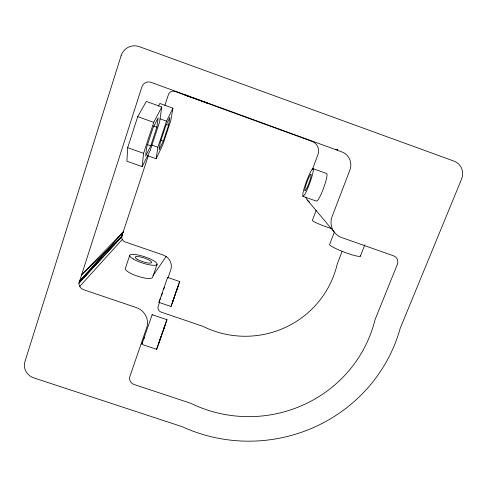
<?xml version="1.0" encoding="UTF-8"?>
<svg xmlns="http://www.w3.org/2000/svg" width="487" height="487" viewBox="0 0 487 487"><rect width="100%" height="100%" fill="white"/><g stroke="black" fill="none" stroke-linecap="round" stroke-linejoin="round"><path stroke-width="0.73" d="M127.685 147.689L126.9 161.227L142.155 166.609L150.173 150.526L159.639 121.78L161.757 106.982L146.301 101.436L137.73 116.636L127.685 147.689L143.586 153.314L142.155 166.609M81.268 275.118L122.152 233.03L121.744 236.944L78.979 283.008A6.897 6.581 26.9 0 0 83.782 289.783L136.202 307.541A16.455 15.712 17.5 0 1 146.289 328.786L129.883 376.488A6.678 6.294 12.6 0 0 134.162 384.535L190.734 403.279A129.359 125.628 -3.7 0 0 375.057 319.63L397.355 264.392A6.934 6.629 -31.2 0 0 393.545 255.815L341.771 237.577A16.96 16.448 -35.2 0 1 332.597 215.291L349.885 170.018A14.318 13.953 -49.9 0 0 341.844 151.907L150.982 82.315A7.354 7.116 67.4 0 0 141.924 86.771L78.979 283.008L121.817 236.311L122.152 233.03L123.211 231.94M156.905 127.156L158.184 117.848L153.052 127.777L146.642 147.317L145.643 156.004L150.769 145.79L156.905 127.156L153.326 125.877M147.311 155.59L156.169 158.725L157.879 147.238L166.517 121.147L172.94 108.175L159.846 103.469L158.482 106.038M152.108 315.059L152.163 314.681L166.95 319.691L162.475 332.664M168.557 125.262L169.902 117.324L165.781 125.713L160.296 142.265L159.146 149.765L163.279 141.163L168.557 125.262L166.426 124.502M172.94 108.175L170.754 120.733L162.615 145.236L156.169 158.725M175.387 294.008L171.028 306.481L158.926 302.366L167.638 277.42L179.691 281.547L174.663 295.938M167.522 277.913L167.638 277.42M122.864 232.299L121.975 235.696L148.31 155.724M123.034 232.122L121.975 235.696L123.065 232.086M171.028 306.481L176.434 290.8M143.586 153.314L153.74 122.353L161.757 106.982M152.163 314.681L141.796 344.346L156.65 349.331L158.397 344.187M164.88 105.393L168.435 94.606A5.254 5.114 70.9 0 1 174.949 91.422L312.082 141.425A10.312 10.105 -56.9 0 1 317.981 154.519L312.252 169.908M129.743 255.285L125.372 268.416A14.348 3.549 18.1 0 0 134.375 275.027A14.348 3.549 18.1 0 0 150.38 278.454L151.962 278.059L152.644 277.316L157.088 264.283M159.681 301.934L158.214 306.189A4.882 4.7 14.4 0 0 161.3 312.197L202.671 326.223A94.094 92.548 -4.5 0 0 337.229 264.015L342.13 251.383M167.997 277.834L170.438 270.742A11.98 11.633 20.4 0 0 166.128 256.503L163.194 255.03L125.183 241.929A5.004 4.846 30.7 0 1 121.744 236.944M174.029 297.77L172.702 301.654L174.042 297.874M176.726 290.142L178.023 286.35L176.665 290.191M158.616 343.548L161.16 336.255M160.4 338.453L158.689 343.469L160.095 339.506M163.248 330.423L164.923 325.517L163.48 329.577M163.693 289.29L164.356 287.385M160.74 337.381L162.055 333.595M161.55 335.409L162.92 331.458M176.026 292.017L178.826 283.958M161.958 333.942L166.95 319.691M160.199 339.293L161.654 335.038M160.844 337.369L156.65 349.331M161.3 296.059L162.36 293.095M179.064 283.3L179.691 281.547M143.775 339.275L144.469 337.363M159.639 300.619L160.375 298.628M316.215 210.238L312.465 220.185A12.954 1.303 20.4 0 0 318.017 223.606A12.954 1.303 20.4 0 0 331.318 228.47M334.283 232.317L329.693 244.273A16.485 2.021 20.8 0 0 345.453 252.589A16.485 2.021 20.8 0 0 360.161 255.535M142.149 343.554L142.825 341.819M360.374 256.18L364.818 244.864M158.926 302.366L159.146 301.897M152.888 275.873L166.128 256.503M78.979 283.008L122.152 233.03M121.817 236.311L107.03 250.501L79.278 281.309L88.007 272.543L79.071 282.15M79.765 286.386L122.286 239.434M82.06 274.303L107.03 250.501M302.841 196.304L304.217 195.281A14.756 1.851 -70 0 0 312.386 174.906A14.756 1.851 -70 0 0 310.28 172.435A14.756 1.851 -70 0 0 302.853 193.668L302.841 196.304L316.355 201.101L317.871 200.127A14.738 2.137 -69.8 0 0 324.592 185.206A14.738 2.137 -69.8 0 0 326.722 173.555L313.129 168.691M160.448 140.159L163.279 141.163M151.524 144.986L157.879 147.238M147.208 144.523L150.769 145.79M160.132 118.858L166.517 121.147M137.73 116.636L153.74 122.353M202.3 101.272L207.322 103.116L184.701 94.868L189.942 96.797M307.218 199.907L334.514 232.433M309.592 202.154A12.266 12.011 -41.5 0 1 308.734 201.478M308.326 201.113A12.266 12.011 -41.5 0 1 305.55 197.083M121.08 55.774L24.892 361.744A13.52 12.583 22.3 0 0 33.932 377.942L182.229 426.709A156.248 151.767 -3.8 0 0 400.192 328.311L461.548 179.161A14.476 13.703 -45.8 0 0 454.054 161.136L139.337 46.667A14.975 14.385 69 0 0 121.08 55.774M337.692 149.953L335.555 149.192L337.686 149.972M133.176 258.981A14.397 3.287 18.2 0 0 156.424 264.965A14.397 3.287 18.2 0 0 140.591 255.596A14.397 3.287 18.2 0 0 133.176 258.981M307.242 187.306A8.845 1.108 -70 0 0 311.059 174.249A8.845 1.108 -70 0 0 305.653 186.058A8.845 1.108 -70 0 0 307.242 187.306M137.231 259.267A8.675 1.978 18.2 0 0 151.256 262.907A8.675 1.978 18.2 0 0 141.802 257.27A8.675 1.978 18.2 0 0 137.231 259.267"/></g></svg>
